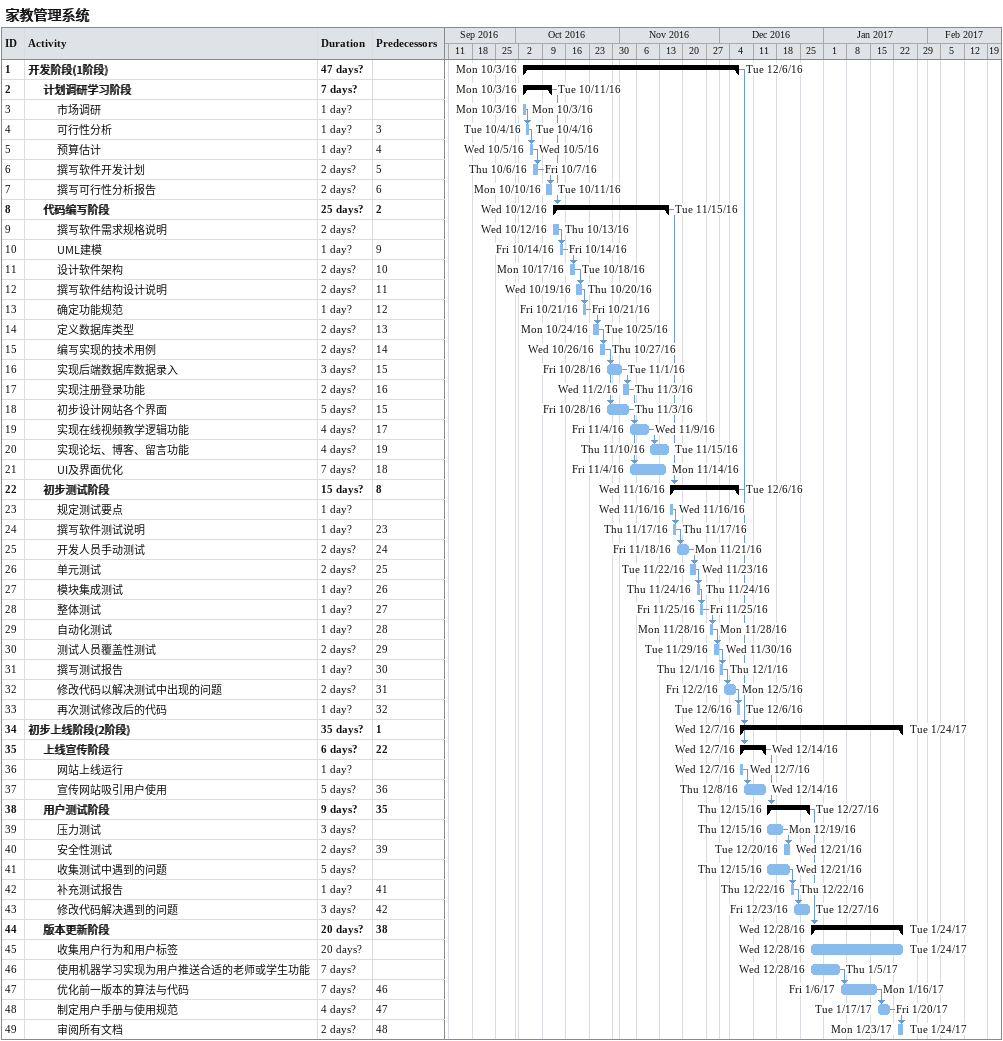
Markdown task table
家教管理系统

| ID | Level | Task | Duration | Start | Finish | Predecessors |
|---|---|---|---|---|---|---|
| 1 | 1 | **开发阶段(1阶段)** | 47d? | 2016-10-03 | 2016-12-06 |  |
| 2 | 2 | **计划调研学习阶段** | 7d? | 2016-10-03 | 2016-10-11 |  |
| 3 | 3 | 市场调研 | 1d? | 2016-10-03 | 2016-10-03 |  |
| 4 | 3 | 可行性分析 | 1d? | 2016-10-04 | 2016-10-04 | 3 |
| 5 | 3 | 预算估计 | 1d? | 2016-10-05 | 2016-10-05 | 4 |
| 6 | 3 | 撰写软件开发计划 | 2d? | 2016-10-06 | 2016-10-07 | 5 |
| 7 | 3 | 撰写可行性分析报告 | 2d? | 2016-10-10 | 2016-10-11 | 6 |
| 8 | 2 | **代码编写阶段** | 25d? | 2016-10-12 | 2016-11-15 | 2 |
| 9 | 3 | 撰写软件需求规格说明 | 2d? | 2016-10-12 | 2016-10-13 |  |
| 10 | 3 | UML建模 | 1d? | 2016-10-14 | 2016-10-14 | 9 |
| 11 | 3 | 设计软件架构 | 2d? | 2016-10-17 | 2016-10-18 | 10 |
| 12 | 3 | 撰写软件结构设计说明 | 2d? | 2016-10-19 | 2016-10-20 | 11 |
| 13 | 3 | 确定功能规范 | 1d? | 2016-10-21 | 2016-10-21 | 12 |
| 14 | 3 | 定义数据库类型 | 2d? | 2016-10-24 | 2016-10-25 | 13 |
| 15 | 3 | 编写实现的技术用例 | 2d? | 2016-10-26 | 2016-10-27 | 14 |
| 16 | 3 | 实现后端数据库数据录入 | 3d? | 2016-10-28 | 2016-11-01 | 15 |
| 17 | 3 | 实现注册登录功能 | 2d? | 2016-11-02 | 2016-11-03 | 16 |
| 18 | 3 | 初步设计网站各个界面 | 5d? | 2016-10-28 | 2016-11-03 | 15 |
| 19 | 3 | 实现在线视频教学逻辑功能 | 4d? | 2016-11-04 | 2016-11-09 | 17 |
| 20 | 3 | 实现论坛、博客、留言功能 | 4d? | 2016-11-10 | 2016-11-15 | 19 |
| 21 | 3 | UI及界面优化 | 7d? | 2016-11-04 | 2016-11-14 | 18 |
| 22 | 2 | **初步测试阶段** | 15d? | 2016-11-16 | 2016-12-06 | 8 |
| 23 | 3 | 规定测试要点 | 1d? | 2016-11-16 | 2016-11-16 |  |
| 24 | 3 | 撰写软件测试说明 | 1d? | 2016-11-17 | 2016-11-17 | 23 |
| 25 | 3 | 开发人员手动测试 | 2d? | 2016-11-18 | 2016-11-21 | 24 |
| 26 | 3 | 单元测试 | 2d? | 2016-11-22 | 2016-11-23 | 25 |
| 27 | 3 | 模块集成测试 | 1d? | 2016-11-24 | 2016-11-24 | 26 |
| 28 | 3 | 整体测试 | 1d? | 2016-11-25 | 2016-11-25 | 27 |
| 29 | 3 | 自动化测试 | 1d? | 2016-11-28 | 2016-11-28 | 28 |
| 30 | 3 | 测试人员覆盖性测试 | 2d? | 2016-11-29 | 2016-11-30 | 29 |
| 31 | 3 | 撰写测试报告 | 1d? | 2016-12-01 | 2016-12-01 | 30 |
| 32 | 3 | 修改代码以解决测试中出现的问题 | 2d? | 2016-12-02 | 2016-12-05 | 31 |
| 33 | 3 | 再次测试修改后的代码 | 1d? | 2016-12-06 | 2016-12-06 | 32 |
| 34 | 1 | **初步上线阶段(2阶段)** | 35d? | 2016-12-07 | 2017-01-24 | 1 |
| 35 | 2 | **上线宣传阶段** | 6d? | 2016-12-07 | 2016-12-14 | 22 |
| 36 | 3 | 网站上线运行 | 1d? | 2016-12-07 | 2016-12-07 |  |
| 37 | 3 | 宣传网站吸引用户使用 | 5d? | 2016-12-08 | 2016-12-14 | 36 |
| 38 | 2 | **用户测试阶段** | 9d? | 2016-12-15 | 2016-12-27 | 35 |
| 39 | 3 | 压力测试 | 3d? | 2016-12-15 | 2016-12-19 |  |
| 40 | 3 | 安全性测试 | 2d? | 2016-12-20 | 2016-12-21 | 39 |
| 41 | 3 | 收集测试中遇到的问题 | 5d? | 2016-12-15 | 2016-12-21 |  |
| 42 | 3 | 补充测试报告 | 1d? | 2016-12-22 | 2016-12-22 | 41 |
| 43 | 3 | 修改代码解决遇到的问题 | 3d? | 2016-12-23 | 2016-12-27 | 42 |
| 44 | 2 | **版本更新阶段** | 20d? | 2016-12-28 | 2017-01-24 | 38 |
| 45 | 3 | 收集用户行为和用户标签 | 20d? | 2016-12-28 | 2017-01-24 |  |
| 46 | 3 | 使用机器学习实现为用户推送合适的老师或学生功能 | 7d? | 2016-12-28 | 2017-01-05 |  |
| 47 | 3 | 优化前一版本的算法与代码 | 7d? | 2017-01-06 | 2017-01-16 | 46 |
| 48 | 3 | 制定用户手册与使用规范 | 4d? | 2017-01-17 | 2017-01-20 | 47 |
| 49 | 3 | 审阅所有文档 | 2d? | 2017-01-23 | 2017-01-24 | 48 |
